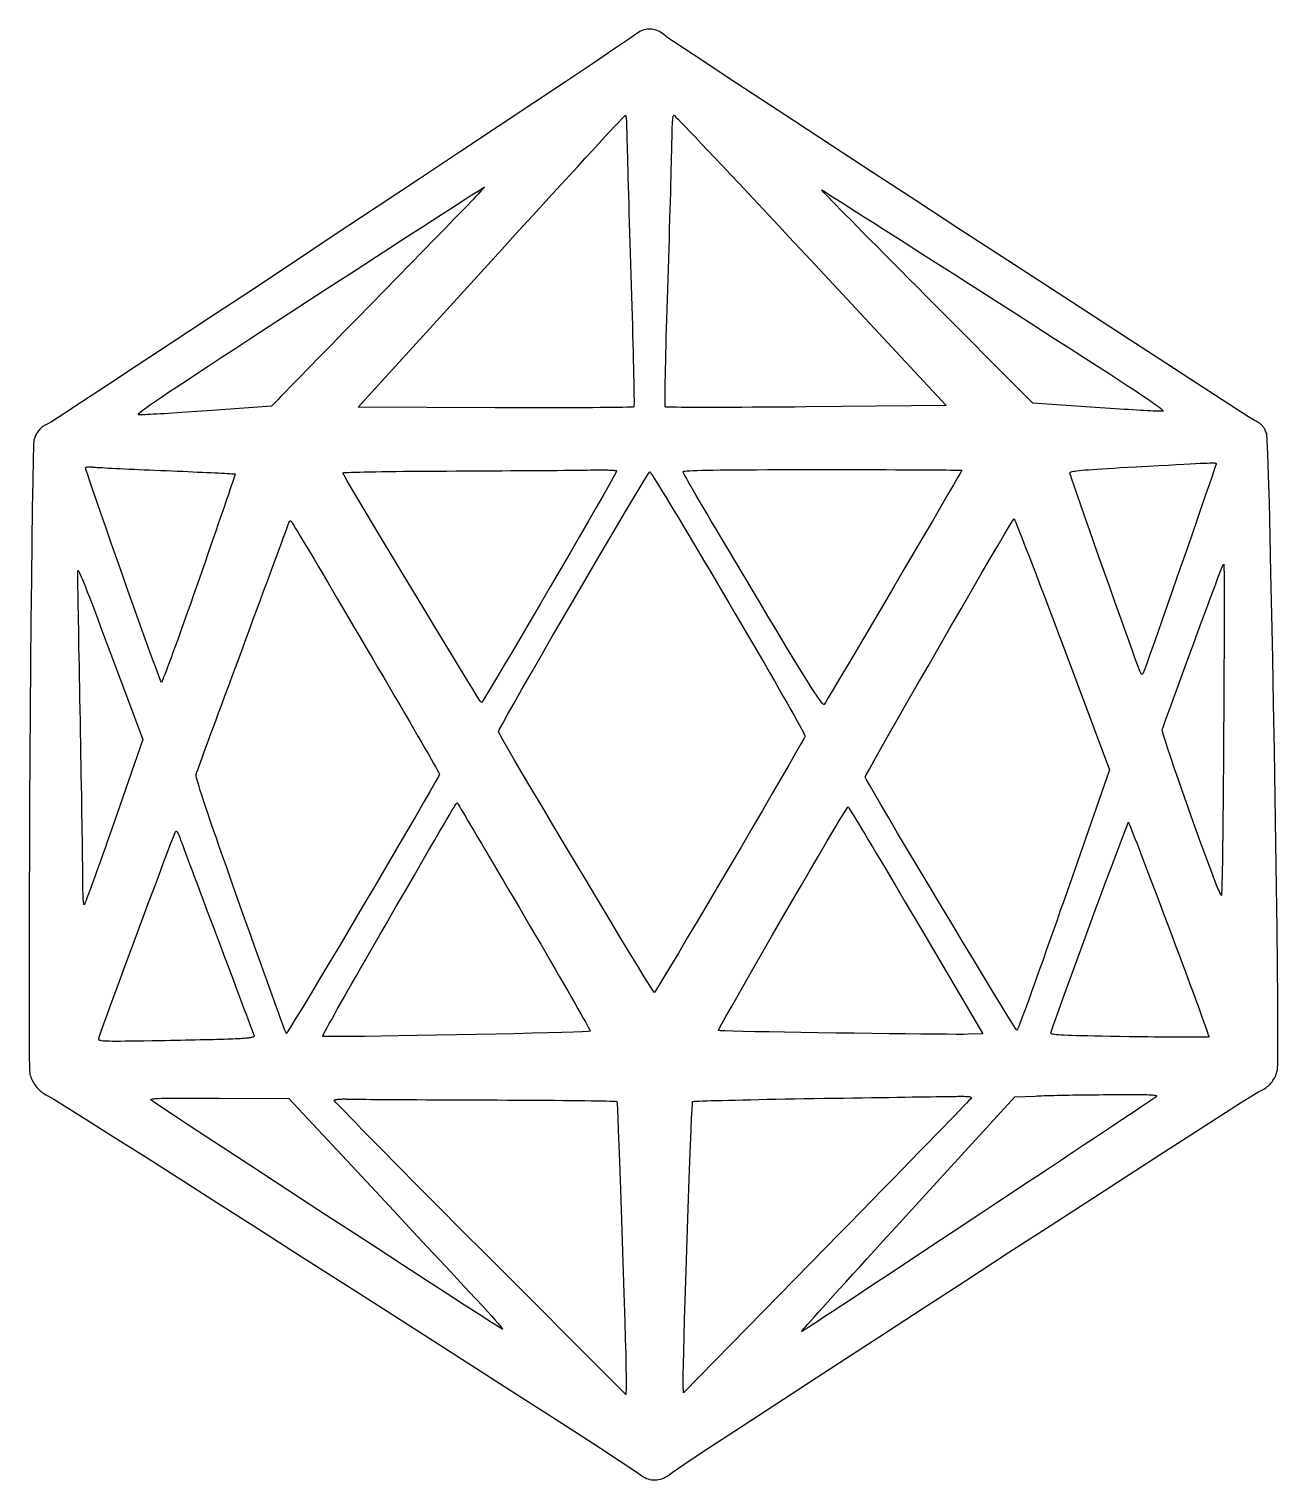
# Model space of a CAD drawing. Extents: x 6.9 to 34.9, y 5.6 to 38.1.
import ezdxf

# ---------------------------------------------------------------- set-up
doc = ezdxf.new("R2010")
doc.units = 0
doc.layers.get('0').update_dxf_attribs({"linetype": 'CONTINUOUS'})

msp = doc.modelspace()

# ---------------------------------------------------------------- linework, layer by layer
for points in [[(20.9291, 5.55574), (20.9679, 5.56111), (21.0068, 5.56966), (21.0456, 5.5814), (21.0842, 5.59633), (21.1228, 5.61444), (21.1611, 5.63574), (21.1991, 5.66022), (21.2368, 5.68789), (21.2742, 5.71874), (21.3932, 5.80245), (21.6823, 5.99585), (22.1225, 6.28667), (22.6949, 6.66266), (23.3808, 7.11156), (24.161, 7.6211), (25.0169, 8.17904), (25.9296, 8.7731), (26.88, 9.39104), (27.8494, 10.0206), (28.8188, 10.6495), (29.7694, 11.2655), (30.6823, 11.8563), (31.5387, 12.4097), (32.3195, 12.9134), (33.0059, 13.3551), (33.5792, 13.7227), (34.0202, 14.0038), (34.3103, 14.1862), (34.4305, 14.2575), (34.4635, 14.2722), (34.4952, 14.288), (34.5257, 14.3048), (34.555, 14.3227), (34.583, 14.3417), (34.6097, 14.3617), (34.6352, 14.3828), (34.6593, 14.405), (34.6822, 14.4283), (34.7038, 14.4527), (34.7241, 14.4782), (34.7431, 14.5047), (34.7608, 14.5324), (34.7771, 14.5612), (34.7922, 14.591), (34.8059, 14.622), (34.8183, 14.6541), (34.8293, 14.6873), (34.839, 14.7216), (34.8474, 14.757), (34.8546, 14.8965), (34.8577, 15.2178), (34.8571, 15.7006), (34.853, 16.3246), (34.8458, 17.0696), (34.8359, 17.9153), (34.8237, 18.8415), (34.8094, 19.828), (34.7934, 20.8544), (34.7761, 21.9005), (34.7578, 22.9462), (34.7389, 23.971), (34.7197, 24.9548), (34.7007, 25.8773), (34.682, 26.7182), (34.6641, 27.4574), (34.6474, 28.0745), (34.6321, 28.5493), (34.6187, 28.8615), (34.6074, 28.991), (34.5982, 29.0171), (34.5891, 29.0413), (34.5802, 29.0637), (34.5712, 29.0845), (34.562, 29.1038), (34.5526, 29.1217), (34.5428, 29.1384), (34.5324, 29.1541), (34.5214, 29.1688), (34.5096, 29.1827), (34.4969, 29.196), (34.4831, 29.2087), (34.4682, 29.2211), (34.452, 29.2333), (34.4343, 29.2454), (34.4151, 29.2575), (34.3943, 29.2699), (34.3716, 29.2826), (34.347, 29.2957), (34.3203, 29.3095), (34.1965, 29.3854), (33.9027, 29.5727), (33.4577, 29.8591), (32.8807, 30.2323), (32.1905, 30.6799), (31.4061, 31.1894), (30.5465, 31.7485), (29.6307, 32.3448), (28.6777, 32.966), (27.7063, 33.5996), (26.7356, 34.2332), (25.7846, 34.8546), (24.8722, 35.4512), (24.0174, 36.0107), (23.2391, 36.5208), (22.5564, 36.969), (21.9881, 37.3429), (21.5534, 37.6303), (21.271, 37.8186), (21.1601, 37.8955), (21.1259, 37.9254), (21.0916, 37.9526), (21.0573, 37.9771), (21.023, 37.9989), (20.9887, 38.0179), (20.9544, 38.0342), (20.9202, 38.0478), (20.886, 38.0586), (20.8519, 38.0667), (20.818, 38.072), (20.7841, 38.0746), (20.7504, 38.0745), (20.7168, 38.0716), (20.6834, 38.066), (20.6502, 38.0576), (20.6172, 38.0464), (20.5844, 38.0325), (20.5519, 38.0158), (20.5196, 37.9964), (20.4876, 37.9742), (20.3078, 37.8497), (19.9682, 37.6199), (19.487, 37.2968), (18.8823, 36.8925), (18.1724, 36.4191), (17.3754, 35.8885), (16.5094, 35.3129), (15.5927, 34.7042), (14.6435, 34.0745), (13.6799, 33.4359), (12.72, 32.8003), (11.7822, 32.18), (10.8846, 31.5868), (10.0452, 31.0328), (9.28245, 30.5301), (8.61436, 30.0907), (8.05916, 29.7267), (7.63502, 29.4501), (7.36013, 29.2729), (7.25266, 29.2073), (7.23497, 29.2012), (7.21733, 29.1936), (7.1998, 29.1845), (7.18243, 29.174), (7.16527, 29.1622), (7.14838, 29.1491), (7.1318, 29.1348), (7.1156, 29.1194), (7.09982, 29.1029), (7.08452, 29.0854), (7.06975, 29.0669), (7.05556, 29.0476), (7.04201, 29.0274), (7.02915, 29.0065), (7.01704, 28.9849), (7.00572, 28.9627), (6.99525, 28.94), (6.98569, 28.9167), (6.97708, 28.8931), (6.96947, 28.869), (6.95985, 28.7393), (6.94995, 28.426), (6.93991, 27.9497), (6.92986, 27.3306), (6.91994, 26.5892), (6.91029, 25.7459), (6.90104, 24.821), (6.89232, 23.8348), (6.88428, 22.8079), (6.87705, 21.7604), (6.87076, 20.7129), (6.86555, 19.6857), (6.86155, 18.6991), (6.85891, 17.7735), (6.85775, 16.9294), (6.85821, 16.1871), (6.86044, 15.5669), (6.86455, 15.0892), (6.8707, 14.7744), (6.87901, 14.643), (6.88859, 14.6108), (6.89961, 14.5792), (6.91201, 14.5482), (6.92577, 14.5179), (6.94084, 14.4883), (6.95717, 14.4594), (6.97473, 14.4314), (6.99348, 14.4042), (7.01337, 14.3778), (7.03437, 14.3524), (7.05643, 14.328), (7.07951, 14.3046), (7.10356, 14.2822), (7.12856, 14.261), (7.15445, 14.2409), (7.1812, 14.222), (7.20876, 14.2043), (7.2371, 14.1879), (7.26617, 14.1729), (7.29592, 14.1592), (7.41765, 14.0873), (7.71002, 13.9057), (8.15405, 13.6264), (8.73075, 13.2617), (9.42115, 12.8236), (10.2063, 12.3243), (11.0671, 11.776), (11.9848, 11.1908), (12.9402, 10.5808), (13.9144, 9.95815), (14.8884, 9.335), (15.8433, 8.72348), (16.76, 8.13575), (17.6196, 7.58392), (18.4032, 7.08015), (19.0916, 6.63658), (19.666, 6.26533), (20.1074, 5.97855), (20.3967, 5.78837), (20.5151, 5.70695), (20.5508, 5.67727), (20.587, 5.65078), (20.6237, 5.62748), (20.6609, 5.60736), (20.6984, 5.59043), (20.7363, 5.57668), (20.7745, 5.56612), (20.8129, 5.55875), (20.8515, 5.55456), (20.8902, 5.55355)], [(17.8081, 29.584), (17.5615, 29.5844), (17.3096, 29.5849), (14.2339, 29.5967), (17.2152, 32.869), (17.459, 33.1366), (17.6976, 33.3984), (17.9304, 33.6535), (18.1565, 33.9011), (18.3751, 34.1403), (18.5856, 34.3702), (18.787, 34.5901), (18.9786, 34.7991), (19.1596, 34.9962), (19.3293, 35.1807), (19.4868, 35.3517), (19.6314, 35.5083), (19.7622, 35.6497), (19.8785, 35.775), (19.9796, 35.8834), (20.0646, 35.974), (20.1327, 36.0459), (20.1831, 36.0984), (20.2152, 36.1305), (20.228, 36.1414), (20.2303, 36.1408), (20.2326, 36.1382), (20.2348, 36.1334), (20.2369, 36.1267), (20.2389, 36.1181), (20.2409, 36.1077), (20.2427, 36.0956), (20.2445, 36.0819), (20.2461, 36.0666), (20.2477, 36.0499), (20.2491, 36.0319), (20.2504, 36.0125), (20.2515, 35.992), (20.2526, 35.9704), (20.2534, 35.9478), (20.2542, 35.9243), (20.2548, 35.8999), (20.2552, 35.8748), (20.2554, 35.8491), (20.2555, 35.8228), (20.2564, 35.7862), (20.2577, 35.7312), (20.2596, 35.6586), (20.2619, 35.5694), (20.2647, 35.4644), (20.268, 35.3443), (20.2717, 35.2102), (20.2757, 35.0627), (20.2802, 34.9028), (20.285, 34.7313), (20.2902, 34.5491), (20.2957, 34.357), (20.3016, 34.1559), (20.3077, 33.9465), (20.3142, 33.7299), (20.3208, 33.5067), (20.3278, 33.2779), (20.335, 33.0443), (20.3423, 32.8068), (20.3499, 32.5662), (20.3574, 32.3265), (20.3646, 32.0919), (20.3715, 31.8631), (20.378, 31.6408), (20.3842, 31.4259), (20.3899, 31.219), (20.3952, 31.021), (20.4001, 30.8327), (20.4045, 30.6548), (20.4084, 30.488), (20.4119, 30.3332), (20.4148, 30.1911), (20.4171, 30.0625), (20.4189, 29.9481), (20.4202, 29.8488), (20.4208, 29.7653), (20.4208, 29.6983), (20.4201, 29.6487), (20.4188, 29.6172), (20.4168, 29.6045), (20.4042, 29.6022), (20.3717, 29.6001), (20.3202, 29.598), (20.2503, 29.5961), (20.163, 29.5943), (20.0591, 29.5926), (19.9393, 29.5911), (19.8045, 29.5897), (19.6554, 29.5884), (19.493, 29.5873), (19.318, 29.5864), (19.1311, 29.5856), (18.9333, 29.5849), (18.7254, 29.5844), (18.5081, 29.5841), (18.2822, 29.5839), (18.0486, 29.5839)], [(21.8951, 29.5929), (21.7434, 29.5932), (21.6063, 29.5938), (21.4845, 29.5946), (21.3787, 29.5957), (21.29, 29.597), (21.219, 29.5985), (21.1666, 29.6003), (21.1336, 29.6023), (21.1208, 29.6045), (21.1188, 29.6163), (21.1174, 29.6465), (21.1166, 29.6942), (21.1164, 29.7588), (21.1168, 29.8395), (21.1178, 29.9356), (21.1193, 30.0462), (21.1214, 30.1706), (21.1241, 30.3082), (21.1272, 30.458), (21.1308, 30.6194), (21.135, 30.7916), (21.1396, 30.9739), (21.1446, 31.1655), (21.1501, 31.3656), (21.1561, 31.5735), (21.1624, 31.7884), (21.1691, 32.0096), (21.1762, 32.2363), (21.1837, 32.4678), (21.1913, 32.7006), (21.1987, 32.9311), (21.2059, 33.1585), (21.2128, 33.382), (21.2194, 33.6006), (21.2258, 33.8135), (21.2319, 34.02), (21.2377, 34.219), (21.2431, 34.4099), (21.2481, 34.5917), (21.2528, 34.7636), (21.2571, 34.9247), (21.2609, 35.0743), (21.2643, 35.2113), (21.2673, 35.3351), (21.2697, 35.4447), (21.2716, 35.5393), (21.273, 35.618), (21.2739, 35.68), (21.2742, 35.7245), (21.2749, 35.7589), (21.2757, 35.7926), (21.2767, 35.8255), (21.2779, 35.8573), (21.2792, 35.8881), (21.2807, 35.9177), (21.2823, 35.946), (21.2841, 35.9728), (21.286, 35.9982), (21.288, 36.0219), (21.2901, 36.0439), (21.2923, 36.064), (21.2947, 36.0822), (21.2971, 36.0983), (21.2996, 36.1122), (21.3023, 36.1238), (21.305, 36.133), (21.3078, 36.1398), (21.3106, 36.1439), (21.3135, 36.1453), (21.3266, 36.1345), (21.3592, 36.1025), (21.4106, 36.0504), (21.4801, 35.9788), (21.5667, 35.8887), (21.6698, 35.7809), (21.7884, 35.6563), (21.9219, 35.5157), (22.0693, 35.36), (22.2299, 35.19), (22.403, 35.0066), (22.5876, 34.8106), (22.783, 34.603), (22.9883, 34.3844), (23.2029, 34.1558), (23.4258, 33.9181), (23.6563, 33.672), (23.8936, 33.4186), (24.1369, 33.1585), (24.3853, 32.8926), (27.4177, 29.636), (24.283, 29.6045), (24.0265, 29.6023), (23.7753, 29.6003), (23.5305, 29.5985), (23.2926, 29.597), (23.0627, 29.5957), (22.8415, 29.5946), (22.6299, 29.5938), (22.4286, 29.5932), (22.2384, 29.5929), (22.0603, 29.5927)], [(9.32267, 29.4267), (9.30968, 29.4275), (9.30287, 29.4324), (9.30924, 29.4451), (9.33007, 29.4665), (9.36663, 29.4975), (9.42017, 29.5389), (9.49198, 29.5916), (9.58331, 29.6564), (9.69543, 29.7341), (9.82963, 29.8257), (9.98715, 29.932), (10.1693, 30.0537), (10.3773, 30.1919), (10.6124, 30.3472), (10.876, 30.5206), (11.1692, 30.7129), (11.4933, 30.925), (11.8497, 31.1577), (12.2396, 31.4119), (12.6642, 31.6884), (13.1248, 31.988), (13.4451, 32.196), (13.7586, 32.3995), (14.0643, 32.5978), (14.3612, 32.7903), (14.6482, 32.9763), (14.9243, 33.1551), (15.1885, 33.3261), (15.4397, 33.4886), (15.6769, 33.6419), (15.8991, 33.7854), (16.1052, 33.9184), (16.2942, 34.0402), (16.465, 34.1502), (16.6167, 34.2477), (16.7481, 34.332), (16.8583, 34.4025), (16.9462, 34.4585), (17.0108, 34.4993), (17.051, 34.5242), (17.0658, 34.5327), (17.0665, 34.5316), (17.0651, 34.5285), (17.0616, 34.5233), (17.0562, 34.5162), (17.049, 34.5072), (17.04, 34.4965), (17.0292, 34.4841), (17.0169, 34.4702), (17.003, 34.4547), (16.9876, 34.4378), (16.9708, 34.4196), (16.9528, 34.4002), (16.9335, 34.3796), (16.9131, 34.3579), (16.8915, 34.3353), (16.8691, 34.3117), (16.8457, 34.2873), (16.8214, 34.2622), (16.7964, 34.2365), (16.7708, 34.2102), (16.6842, 34.1207), (16.5529, 33.9856), (16.3821, 33.8102), (16.1769, 33.5996), (15.9425, 33.3592), (15.6841, 33.0944), (15.4068, 32.8102), (15.1157, 32.5121), (14.8162, 32.2053), (14.5132, 31.8951), (14.212, 31.5867), (13.9177, 31.2855), (13.6355, 30.9967), (13.3706, 30.7255), (13.1281, 30.4774), (12.9132, 30.2575), (12.731, 30.0711), (12.5867, 29.9235), (12.4855, 29.82), (12.4326, 29.7658), (12.291, 29.6242), (10.8515, 29.518), (10.7336, 29.5093), (10.6177, 29.5009), (10.5039, 29.4929), (10.3928, 29.4852), (10.2848, 29.4779), (10.1802, 29.471), (10.0795, 29.4645), (9.98309, 29.4584), (9.89137, 29.4528), (9.80476, 29.4477), (9.72366, 29.4431), (9.64849, 29.439), (9.57966, 29.4354), (9.51757, 29.4325), (9.46264, 29.4301), (9.41527, 29.4283), (9.37588, 29.4271), (9.34488, 29.4266)], [(32.2332, 29.5062), (32.2015, 29.507), (32.1617, 29.5084), (32.1143, 29.5103), (32.0597, 29.5128), (31.9983, 29.5157), (31.9304, 29.5191), (31.8566, 29.523), (31.7771, 29.5273), (31.6924, 29.5321), (31.6029, 29.5374), (31.5089, 29.543), (31.411, 29.549), (31.3094, 29.5554), (31.2045, 29.5622), (31.0969, 29.5693), (30.9868, 29.5768), (30.8746, 29.5846), (30.7609, 29.5927), (29.3646, 29.6911), (26.9654, 32.0981), (26.7693, 32.2944), (26.5778, 32.4862), (26.3915, 32.673), (26.2111, 32.8542), (26.0372, 33.029), (25.8703, 33.197), (25.7112, 33.3575), (25.5603, 33.5098), (25.4184, 33.6533), (25.286, 33.7874), (25.1637, 33.9115), (25.0522, 34.0249), (24.9521, 34.1271), (24.864, 34.2173), (24.7884, 34.295), (24.7261, 34.3596), (24.6776, 34.4103), (24.6436, 34.4467), (24.6246, 34.468), (24.6213, 34.4737), (24.6388, 34.4632), (24.6813, 34.4366), (24.7476, 34.3948), (24.8368, 34.3382), (24.9479, 34.2677), (25.0798, 34.1839), (25.2314, 34.0874), (25.4019, 33.9788), (25.59, 33.859), (25.7948, 33.7284), (26.0153, 33.5878), (26.2504, 33.4378), (26.4992, 33.2792), (26.7605, 33.1124), (27.0333, 32.9383), (27.3167, 32.7575), (27.6095, 32.5706), (27.9109, 32.3783), (28.2196, 32.1813), (28.5347, 31.9801), (29.0012, 31.6817), (29.4295, 31.4075), (29.821, 31.1566), (30.1773, 30.928), (30.4996, 30.7208), (30.7896, 30.5339), (31.0487, 30.3664), (31.2783, 30.2173), (31.48, 30.0856), (31.6552, 29.9703), (31.8053, 29.8705), (31.9318, 29.7852), (32.0362, 29.7133), (32.12, 29.654), (32.1846, 29.6063), (32.2315, 29.569), (32.2621, 29.5414), (32.278, 29.5224), (32.2805, 29.511), (32.2712, 29.5062), (32.2566, 29.5059)], [(31.802, 23.6128), (31.7985, 23.6146), (31.7949, 23.6173), (31.7912, 23.621), (31.7875, 23.6257), (31.7836, 23.6314), (31.7795, 23.638), (31.7612, 23.6828), (31.7228, 23.7847), (31.6668, 23.9372), (31.5954, 24.1341), (31.5108, 24.369), (31.4153, 24.6355), (31.311, 24.9272), (31.2004, 25.2378), (31.0856, 25.5609), (30.9688, 25.8902), (30.8524, 26.2193), (30.7386, 26.5418), (30.6295, 26.8513), (30.5276, 27.1416), (30.435, 27.4062), (30.3539, 27.6388), (30.2867, 27.833), (30.2356, 27.9825), (30.2028, 28.0809), (30.1906, 28.1217), (30.1918, 28.1292), (30.197, 28.1362), (30.207, 28.1429), (30.2221, 28.1493), (30.2432, 28.1555), (30.2707, 28.1615), (30.3053, 28.1674), (30.3477, 28.1733), (30.3984, 28.1792), (30.458, 28.1852), (30.5272, 28.1913), (30.6066, 28.1976), (30.6967, 28.2043), (30.7982, 28.2112), (30.9118, 28.2185), (31.038, 28.2263), (31.1774, 28.2347), (31.3307, 28.2436), (31.4984, 28.2531), (31.6812, 28.2633), (31.946, 28.2779), (32.1834, 28.291), (32.3948, 28.3027), (32.5817, 28.3129), (32.7457, 28.3218), (32.8882, 28.3294), (33.0107, 28.3357), (33.1148, 28.3407), (33.202, 28.3446), (33.2736, 28.3474), (33.3314, 28.3491), (33.3766, 28.3497), (33.411, 28.3493), (33.4358, 28.348), (33.4528, 28.3458), (33.4633, 28.3426), (33.4688, 28.3387), (33.4709, 28.334), (33.4711, 28.3285), (33.4708, 28.3223), (33.46, 28.2868), (33.4289, 28.1937), (33.3798, 28.0492), (33.3148, 27.8594), (33.236, 27.6306), (33.1455, 27.3689), (33.0456, 27.0804), (32.9383, 26.7712), (32.8258, 26.4477), (32.7102, 26.1159), (32.5937, 25.7819), (32.4785, 25.452), (32.3666, 25.1323), (32.2603, 24.8289), (32.1616, 24.548), (32.0727, 24.2958), (31.9958, 24.0785), (31.933, 23.9021), (31.8864, 23.7729), (31.8582, 23.697), (31.853, 23.684), (31.8481, 23.6721), (31.8435, 23.6613), (31.8391, 23.6516), (31.8349, 23.643), (31.8308, 23.6354), (31.8269, 23.629), (31.8232, 23.6236), (31.8195, 23.6192), (31.8159, 23.6159), (31.8124, 23.6136), (31.8089, 23.6123), (31.8055, 23.6121)], [(9.80607, 23.4745), (9.76534, 23.5788), (9.70522, 23.7392), (9.62819, 23.9488), (9.53675, 24.2006), (9.43338, 24.4873), (9.32055, 24.8022), (9.20078, 25.138), (9.07652, 25.4878), (8.95029, 25.8445), (8.82455, 26.2011), (8.70181, 26.5505), (8.58453, 26.8857), (8.47522, 27.1997), (8.37636, 27.4854), (8.29043, 27.7359), (8.21993, 27.9439), (8.16733, 28.1026), (8.13513, 28.2049), (8.12581, 28.2437), (8.12742, 28.246), (8.12988, 28.2482), (8.13314, 28.2502), (8.13717, 28.2521), (8.14191, 28.2539), (8.14733, 28.2555), (8.15339, 28.257), (8.16004, 28.2583), (8.16725, 28.2594), (8.17497, 28.2604), (8.18317, 28.2612), (8.19179, 28.2618), (8.2008, 28.2622), (8.21017, 28.2625), (8.21983, 28.2625), (8.22977, 28.2623), (8.23993, 28.2619), (8.25027, 28.2613), (8.26075, 28.2605), (8.27133, 28.2594), (8.28642, 28.2575), (8.31133, 28.2552), (8.34561, 28.2526), (8.38882, 28.2497), (8.44052, 28.2465), (8.50025, 28.2431), (8.56758, 28.2394), (8.64205, 28.2354), (8.72323, 28.2313), (8.81066, 28.227), (8.90391, 28.2224), (9.00252, 28.2178), (9.10604, 28.213), (9.21405, 28.208), (9.32608, 28.203), (9.4417, 28.1979), (9.56046, 28.1927), (9.68191, 28.1874), (9.80561, 28.1821), (9.93111, 28.1768), (10.0567, 28.1715), (10.1797, 28.1662), (10.2995, 28.161), (10.4158, 28.1558), (10.5283, 28.1508), (10.6364, 28.1458), (10.7399, 28.141), (10.8382, 28.1363), (10.9311, 28.1319), (11.0181, 28.1276), (11.0988, 28.1236), (11.1729, 28.1199), (11.2398, 28.1164), (11.2993, 28.1133), (11.3509, 28.1104), (11.3942, 28.108), (11.4289, 28.1059), (11.4545, 28.1042), (11.4706, 28.1029), (11.4768, 28.1021), (11.4753, 28.0931), (11.4684, 28.069), (11.4563, 28.0304), (11.4394, 27.9779), (11.4178, 27.9121), (11.3916, 27.8336), (11.3612, 27.743), (11.3267, 27.6409), (11.2883, 27.5281), (11.2462, 27.4049), (11.2007, 27.2722), (11.152, 27.1305), (11.1002, 26.9804), (11.0456, 26.8225), (10.9884, 26.6574), (10.9288, 26.4858), (10.867, 26.3083), (10.8032, 26.1254), (10.7377, 25.9378), (10.6705, 25.7461), (10.6038, 25.5552), (10.5383, 25.3684), (10.4743, 25.1866), (10.4119, 25.0102), (10.3515, 24.84), (10.2931, 24.6765), (10.2371, 24.5202), (10.1837, 24.372), (10.1331, 24.2322), (10.0855, 24.1016), (10.0411, 23.9808), (10.0002, 23.8703), (9.96304, 23.7709), (9.92976, 23.683), (9.90063, 23.6073), (9.87585, 23.5445), (9.85567, 23.4951), (9.84031, 23.4597), (9.82998, 23.439), (9.82491, 23.4335)], [(16.9735, 23.0126), (16.9074, 23.1161), (16.8052, 23.2802), (16.6712, 23.4976), (16.5101, 23.7607), (16.3263, 24.062), (16.1243, 24.3943), (15.9086, 24.7498), (15.6837, 25.1213), (15.4542, 25.5013), (15.2245, 25.8823), (14.9991, 26.2568), (14.7825, 26.6174), (14.5793, 26.9566), (14.3938, 27.267), (14.2308, 27.5412), (14.0945, 27.7715), (13.9896, 27.9507), (13.9205, 28.0713), (13.8918, 28.1257), (13.899, 28.1286), (13.9227, 28.1316), (13.9623, 28.1345), (14.017, 28.1374), (14.0863, 28.1402), (14.1694, 28.143), (14.2657, 28.1457), (14.3747, 28.1483), (14.4956, 28.1508), (14.6277, 28.1532), (14.7706, 28.1555), (14.9234, 28.1577), (15.0856, 28.1597), (15.2565, 28.1616), (15.4354, 28.1633), (15.6218, 28.1648), (15.815, 28.1662), (16.0143, 28.1673), (16.219, 28.1682), (16.4286, 28.1689), (16.6384, 28.1701), (16.847, 28.1713), (17.0537, 28.1725), (17.2578, 28.1737), (17.4583, 28.1748), (17.6545, 28.176), (17.8455, 28.1772), (18.0307, 28.1784), (18.2091, 28.1796), (18.3799, 28.1807), (18.5424, 28.1819), (18.6958, 28.1831), (18.8392, 28.1843), (18.9718, 28.1855), (19.0929, 28.1866), (19.2015, 28.1878), (19.2971, 28.189), (19.3786, 28.1902), (19.4453, 28.1914), (19.4964, 28.1925), (19.5386, 28.193), (19.58, 28.1934), (19.6205, 28.1935), (19.6601, 28.1935), (19.6984, 28.1933), (19.7354, 28.193), (19.7709, 28.1925), (19.8048, 28.1919), (19.8369, 28.191), (19.8671, 28.1901), (19.8953, 28.189), (19.9212, 28.1877), (19.9448, 28.1863), (19.9659, 28.1848), (19.9843, 28.1831), (19.9999, 28.1813), (20.0125, 28.1794), (20.0221, 28.1774), (20.0284, 28.1752), (20.0313, 28.1729), (20.0124, 28.1306), (19.9526, 28.0193), (19.8564, 27.8469), (19.7284, 27.6208), (19.573, 27.3489), (19.3947, 27.0387), (19.1979, 26.698), (18.9871, 26.3344), (18.7669, 25.9555), (18.5417, 25.5692), (18.3159, 25.1829), (18.0941, 24.8044), (17.8807, 24.4414), (17.6802, 24.1015), (17.4971, 23.7924), (17.3358, 23.5217), (17.2009, 23.2972), (17.0968, 23.1265), (17.028, 23.0173), (16.9989, 22.9772)], [(20.8463, 16.5216), (20.7696, 16.6416), (20.652, 16.831), (20.4986, 17.0812), (20.3146, 17.3836), (20.1052, 17.7295), (19.8755, 18.1105), (19.6306, 18.5178), (19.3757, 18.9428), (19.1159, 19.377), (18.8564, 19.8116), (18.6024, 20.2382), (18.359, 20.648), (18.1313, 21.0324), (17.9245, 21.3829), (17.7438, 21.6908), (17.5943, 21.9475), (17.4811, 22.1444), (17.4094, 22.2729), (17.3844, 22.3243), (17.4087, 22.3789), (17.4782, 22.5098), (17.5881, 22.7085), (17.7332, 22.9664), (17.9086, 23.2749), (18.1093, 23.6254), (18.3304, 24.0094), (18.5667, 24.4183), (18.8133, 24.8436), (19.0653, 25.2766), (19.3175, 25.7089), (19.5652, 26.1318), (19.8031, 26.5367), (20.0264, 26.9151), (20.23, 27.2585), (20.409, 27.5582), (20.5584, 27.8057), (20.6731, 27.9924), (20.7482, 28.1098), (20.7786, 28.1493), (20.7879, 28.1384), (20.8083, 28.1085), (20.8394, 28.0605), (20.8808, 27.9951), (20.9318, 27.9131), (20.9922, 27.8152), (21.0613, 27.7023), (21.1388, 27.575), (21.2242, 27.4342), (21.317, 27.2806), (21.4167, 27.1149), (21.5228, 26.9381), (21.635, 26.7508), (21.7527, 26.5538), (21.8754, 26.3479), (22.0027, 26.1338), (22.1342, 25.9123), (22.2693, 25.6842), (22.4075, 25.4503), (22.5485, 25.2112), (22.6914, 24.9683), (22.8307, 24.7309), (22.966, 24.4997), (23.0968, 24.2755), (23.2229, 24.0589), (23.3437, 23.8507), (23.4588, 23.6517), (23.5679, 23.4624), (23.6706, 23.2838), (23.7663, 23.1164), (23.8548, 22.961), (23.9356, 22.8183), (24.0082, 22.6891), (24.0724, 22.5741), (24.1276, 22.474), (24.1735, 22.3895), (24.2096, 22.3213), (24.2356, 22.2702), (24.2511, 22.2369), (24.2555, 22.2221), (24.228, 22.1671), (24.156, 22.0374), (24.0444, 21.8413), (23.8981, 21.5871), (23.7221, 21.2834), (23.5213, 20.9384), (23.3006, 20.5606), (23.0651, 20.1583), (22.8197, 19.74), (22.5692, 19.314), (22.3186, 18.8888), (22.073, 18.4727), (21.8372, 18.0742), (21.6161, 17.7015), (21.4148, 17.3632), (21.2381, 17.0675), (21.0911, 16.8229), (20.9786, 16.6379), (20.9055, 16.5207), (20.877, 16.4797)], [(24.6634, 22.9434), (24.6455, 22.9604), (24.6219, 22.9878), (24.5921, 23.0266), (24.5558, 23.0774), (24.5123, 23.1411), (24.4612, 23.2184), (24.402, 23.3102), (24.3342, 23.4173), (24.2573, 23.5403), (24.1708, 23.6801), (24.0743, 23.8376), (23.9672, 24.0134), (23.849, 24.2084), (23.7194, 24.4233), (23.5777, 24.659), (23.4235, 24.9162), (23.2563, 25.1957), (23.0756, 25.4984), (22.9476, 25.7118), (22.8225, 25.9209), (22.7007, 26.125), (22.5824, 26.3235), (22.4682, 26.5155), (22.3584, 26.7004), (22.2535, 26.8776), (22.1538, 27.0462), (22.0598, 27.2057), (21.9718, 27.3553), (21.8903, 27.4943), (21.8157, 27.622), (21.7483, 27.7377), (21.6886, 27.8407), (21.637, 27.9303), (21.5938, 28.0059), (21.5596, 28.0666), (21.5346, 28.1119), (21.5193, 28.141), (21.5141, 28.1532), (21.5201, 28.1583), (21.5384, 28.1631), (21.5696, 28.1676), (21.6143, 28.1717), (21.673, 28.1755), (21.7465, 28.179), (21.8351, 28.1822), (21.9397, 28.1851), (22.0606, 28.1877), (22.1985, 28.1901), (22.354, 28.1922), (22.5276, 28.194), (22.72, 28.1956), (22.9318, 28.1969), (23.1634, 28.198), (23.4156, 28.1989), (23.6889, 28.1996), (23.9838, 28.2), (24.3009, 28.2003), (24.6409, 28.2004), (24.8963, 28.2004), (25.1462, 28.2002), (25.3897, 28.1999), (25.6261, 28.1995), (25.8546, 28.1991), (26.0743, 28.1985), (26.2844, 28.1979), (26.4841, 28.1971), (26.6725, 28.1963), (26.8489, 28.1955), (27.0124, 28.1946), (27.1621, 28.1936), (27.2974, 28.1926), (27.4172, 28.1915), (27.5209, 28.1905), (27.6076, 28.1893), (27.6764, 28.1882), (27.7266, 28.187), (27.7573, 28.1859), (27.7678, 28.1847), (27.7457, 28.1427), (27.6827, 28.0315), (27.5832, 27.8586), (27.4516, 27.6318), (27.2926, 27.3588), (27.1106, 27.0472), (26.9102, 26.7047), (26.6959, 26.3389), (26.4723, 25.9577), (26.2437, 25.5687), (26.0148, 25.1795), (25.79, 24.7978), (25.5739, 24.4314), (25.3711, 24.0878), (25.1859, 23.7749), (25.023, 23.5002), (24.8869, 23.2715), (24.782, 23.0964), (24.713, 22.9826), (24.6842, 22.9379), (24.6761, 22.9362)], [(12.6196, 15.5751), (12.6074, 15.6054), (12.5889, 15.6533), (12.5645, 15.7181), (12.5344, 15.7991), (12.4989, 15.8954), (12.4582, 16.0064), (12.4127, 16.1313), (12.3626, 16.2694), (12.3082, 16.4198), (12.2497, 16.5818), (12.1875, 16.7547), (12.1218, 16.9377), (12.0528, 17.13), (11.9809, 17.331), (11.9064, 17.5398), (11.8294, 17.7557), (11.7504, 17.978), (11.6694, 18.2058), (11.5869, 18.4384), (11.4812, 18.7361), (11.3821, 19.0158), (11.2895, 19.2778), (11.2034, 19.5225), (11.1236, 19.7502), (11.05, 19.9614), (10.9824, 20.1563), (10.9208, 20.3353), (10.8651, 20.4987), (10.8151, 20.6469), (10.7707, 20.7802), (10.7317, 20.899), (10.6982, 21.0037), (10.6699, 21.0945), (10.6467, 21.1718), (10.6285, 21.236), (10.6153, 21.2875), (10.6068, 21.3265), (10.603, 21.3534), (10.6037, 21.3686), (10.6094, 21.3848), (10.6216, 21.4187), (10.6401, 21.4696), (10.6645, 21.5367), (10.6947, 21.6193), (10.7303, 21.7166), (10.7711, 21.8279), (10.8167, 21.9525), (10.8671, 22.0895), (10.9218, 22.2383), (10.9805, 22.3981), (11.0432, 22.5682), (11.1094, 22.7477), (11.1788, 22.9361), (11.2513, 23.1324), (11.3266, 23.336), (11.4044, 23.5462), (11.4843, 23.7621), (11.5663, 23.9831), (11.6499, 24.2083), (11.7329, 24.4334), (11.8143, 24.654), (11.8938, 24.8694), (11.9712, 25.0788), (12.046, 25.2815), (12.1181, 25.4767), (12.1872, 25.6638), (12.253, 25.8419), (12.3152, 26.0104), (12.3736, 26.1685), (12.4278, 26.3154), (12.4776, 26.4506), (12.5228, 26.5731), (12.5629, 26.6823), (12.5979, 26.7774), (12.6273, 26.8578), (12.6509, 26.9226), (12.6685, 26.9712), (12.6797, 27.0027), (12.6843, 27.0165), (12.6867, 27.0216), (12.6891, 27.0263), (12.6916, 27.0306), (12.6942, 27.0344), (12.6968, 27.0379), (12.6994, 27.0409), (12.7021, 27.0434), (12.7048, 27.0456), (12.7076, 27.0472), (12.7103, 27.0485), (12.7132, 27.0493), (12.716, 27.0497), (12.7189, 27.0496), (12.7218, 27.0491), (12.7247, 27.0481), (12.7276, 27.0466), (12.7305, 27.0447), (12.7335, 27.0423), (12.7364, 27.0395), (12.7393, 27.0362), (12.7477, 27.024), (12.7667, 26.9938), (12.7959, 26.9463), (12.8347, 26.8822), (12.8828, 26.8023), (12.9397, 26.7074), (13.005, 26.5981), (13.0782, 26.4752), (13.1589, 26.3394), (13.2467, 26.1916), (13.3411, 26.0323), (13.4416, 25.8624), (13.5479, 25.6826), (13.6595, 25.4936), (13.7758, 25.2962), (13.8966, 25.091), (14.0214, 24.879), (14.1496, 24.6606), (14.2809, 24.4369), (14.4149, 24.2083), (14.5492, 23.9803), (14.6807, 23.7569), (14.8088, 23.5389), (14.9332, 23.327), (15.0534, 23.122), (15.1689, 22.9246), (15.2794, 22.7356), (15.3844, 22.5556), (15.4834, 22.3855), (15.5761, 22.226), (15.662, 22.0778), (15.7407, 21.9417), (15.8118, 21.8184), (15.8748, 21.7086), (15.9292, 21.6132), (15.9748, 21.5328), (16.0109, 21.4682), (16.0373, 21.4201), (16.0534, 21.3893), (16.0589, 21.3765), (16.0342, 21.3234), (15.9635, 21.1937), (15.8519, 20.9959), (15.7044, 20.7387), (15.5263, 20.4305), (15.3224, 20.0802), (15.0981, 19.6962), (14.8582, 19.2872), (14.608, 18.8618), (14.3524, 18.4286), (14.0967, 17.9962), (13.8458, 17.5733), (13.6049, 17.1684), (13.3791, 16.7902), (13.1734, 16.4473), (12.993, 16.1483), (12.8428, 15.9017), (12.7281, 15.7163), (12.6539, 15.6006), (12.6253, 15.5633)], [(28.9762, 15.6748), (28.9009, 15.7911), (28.786, 15.9748), (28.6363, 16.2176), (28.4569, 16.511), (28.2528, 16.8466), (28.029, 17.2163), (27.7905, 17.6115), (27.5423, 18.024), (27.2894, 18.4453), (27.0369, 18.8672), (26.7897, 19.2812), (26.5528, 19.6791), (26.3312, 20.0525), (26.1301, 20.3929), (25.9542, 20.6922), (25.8088, 20.9418), (25.6986, 21.1335), (25.6289, 21.2589), (25.6046, 21.3096), (25.6285, 21.3601), (25.6971, 21.487), (25.8054, 21.6818), (25.9484, 21.9359), (26.1213, 22.2408), (26.3191, 22.5879), (26.5369, 22.9687), (26.7698, 23.3747), (27.0127, 23.7973), (27.2609, 24.228), (27.5093, 24.6582), (27.7531, 25.0793), (27.9872, 25.483), (28.2069, 25.8605), (28.4071, 26.2034), (28.5829, 26.5031), (28.7294, 26.751), (28.8417, 26.9387), (28.9148, 27.0576), (28.9438, 27.0991), (28.9491, 27.0898), (28.9612, 27.0621), (28.9799, 27.017), (29.0049, 26.9551), (29.0359, 26.8771), (29.0726, 26.7838), (29.1147, 26.676), (29.1619, 26.5544), (29.214, 26.4197), (29.2707, 26.2727), (29.3316, 26.1141), (29.3966, 25.9446), (29.4652, 25.765), (29.5373, 25.5761), (29.6125, 25.3785), (29.6905, 25.173), (29.7711, 24.9604), (29.854, 24.7413), (29.9388, 24.5166), (30.0254, 24.287), (31.0834, 21.4709), (30.0608, 18.5525), (29.9777, 18.3141), (29.8961, 18.0808), (29.8163, 17.8535), (29.7386, 17.6328), (29.6632, 17.4195), (29.5905, 17.2144), (29.5207, 17.0183), (29.4541, 16.832), (29.391, 16.6561), (29.3317, 16.4915), (29.2764, 16.339), (29.2254, 16.1992), (29.179, 16.073), (29.1375, 15.9612), (29.1012, 15.8645), (29.0703, 15.7836), (29.0451, 15.7193), (29.0259, 15.6725), (29.013, 15.6438), (29.0067, 15.6341)], [(33.5747, 18.6686), (33.5433, 18.7373), (33.4964, 18.8512), (33.4362, 19.0049), (33.3645, 19.1929), (33.2834, 19.4096), (33.1948, 19.6496), (33.1007, 19.9073), (33.0031, 20.1771), (32.9039, 20.4537), (32.8052, 20.7313), (32.7089, 21.0046), (32.617, 21.2681), (32.5315, 21.5161), (32.4544, 21.7432), (32.3876, 21.9438), (32.3331, 22.1125), (32.2929, 22.2437), (32.269, 22.3319), (32.2633, 22.3715), (32.2734, 22.4021), (32.2989, 22.4745), (32.3384, 22.5844), (32.3902, 22.7273), (32.4527, 22.899), (32.5242, 23.0951), (32.6033, 23.3113), (32.6883, 23.5432), (32.7775, 23.7864), (32.8695, 24.0367), (32.9626, 24.2897), (33.0551, 24.541), (33.1455, 24.7863), (33.2322, 25.0213), (33.3136, 25.2415), (33.3881, 25.4428), (33.4541, 25.6206), (33.5099, 25.7707), (33.554, 25.8887), (33.5848, 25.9703), (33.5884, 25.9791), (33.592, 25.9876), (33.5956, 25.996), (33.5993, 26.004), (33.6029, 26.0118), (33.6065, 26.0193), (33.6101, 26.0264), (33.6135, 26.0332), (33.6169, 26.0396), (33.6202, 26.0456), (33.6234, 26.0511), (33.6265, 26.0561), (33.6294, 26.0607), (33.6321, 26.0647), (33.6346, 26.0682), (33.6369, 26.0711), (33.639, 26.0735), (33.6409, 26.0751), (33.6425, 26.0762), (33.6438, 26.0765), (33.645, 26.0642), (33.646, 26.028), (33.6468, 25.9689), (33.6476, 25.8877), (33.6482, 25.7855), (33.6487, 25.6633), (33.649, 25.522), (33.6492, 25.3627), (33.6493, 25.1861), (33.6492, 24.9934), (33.649, 24.7856), (33.6487, 24.5635), (33.6481, 24.3281), (33.6474, 24.0805), (33.6466, 23.8216), (33.6456, 23.5523), (33.6444, 23.2736), (33.6431, 22.9866), (33.6416, 22.6921), (33.6399, 22.3912), (33.638, 22.0895), (33.636, 21.7941), (33.6339, 21.5057), (33.6316, 21.2255), (33.6291, 20.9545), (33.6266, 20.6935), (33.624, 20.4436), (33.6213, 20.2058), (33.6186, 19.981), (33.6158, 19.7703), (33.613, 19.5746), (33.6102, 19.3948), (33.6073, 19.2321), (33.6045, 19.0873), (33.6017, 18.9615), (33.599, 18.8556), (33.5963, 18.7706), (33.5937, 18.7074), (33.5912, 18.6672), (33.5888, 18.6508)], [(8.09145, 18.4485), (8.08868, 18.4549), (8.08604, 18.4654), (8.08352, 18.4799), (8.08113, 18.4981), (8.07887, 18.5199), (8.07675, 18.5451), (8.07477, 18.5735), (8.07293, 18.6051), (8.07124, 18.6395), (8.06969, 18.6767), (8.06829, 18.7165), (8.06705, 18.7586), (8.06596, 18.803), (8.06503, 18.8495), (8.06426, 18.8979), (8.06366, 18.948), (8.06323, 18.9997), (8.06297, 19.0527), (8.06288, 19.1071), (8.06268, 19.171), (8.06208, 19.2535), (8.0611, 19.3536), (8.05976, 19.4705), (8.05809, 19.603), (8.05608, 19.7502), (8.05377, 19.9112), (8.05117, 20.085), (8.0483, 20.2705), (8.04518, 20.4669), (8.04182, 20.6732), (8.03824, 20.8883), (8.03446, 21.1113), (8.0305, 21.3413), (8.02637, 21.5772), (8.0221, 21.8181), (8.0177, 22.063), (8.01318, 22.3109), (8.00857, 22.5609), (8.00388, 22.812), (7.99922, 23.0612), (7.99469, 23.3053), (7.99031, 23.5438), (7.98607, 23.7756), (7.982, 24), (7.97811, 24.2161), (7.97441, 24.4233), (7.97091, 24.6205), (7.96762, 24.8071), (7.96455, 24.9821), (7.96172, 25.1449), (7.95914, 25.2944), (7.95682, 25.43), (7.95477, 25.5509), (7.953, 25.6561), (7.95152, 25.7448), (7.95036, 25.8163), (7.94951, 25.8698), (7.94899, 25.9044), (7.94882, 25.9192), (7.94967, 25.9333), (7.95247, 25.9408), (7.95755, 25.9409), (7.96527, 25.9326), (7.97598, 25.9152), (7.99002, 25.8877), (8.00774, 25.8494), (8.02949, 25.7992), (8.05562, 25.7364), (8.08648, 25.6601), (8.12241, 25.5695), (8.16376, 25.4636), (8.21088, 25.3416), (8.26411, 25.2026), (8.32382, 25.0459), (8.39033, 24.8704), (8.46401, 24.6754), (8.5452, 24.46), (8.63425, 24.2233), (8.73151, 23.9644), (9.41194, 22.1474), (8.76691, 20.2988), (8.71422, 20.1475), (8.66248, 19.9994), (8.61186, 19.8551), (8.56254, 19.715), (8.5147, 19.5796), (8.4685, 19.4494), (8.42414, 19.3249), (8.38178, 19.2066), (8.3416, 19.095), (8.30378, 18.9905), (8.2685, 18.8937), (8.23594, 18.805), (8.20626, 18.7249), (8.17965, 18.6539), (8.15629, 18.5925), (8.13635, 18.5412), (8.12001, 18.5004), (8.10744, 18.4707), (8.09883, 18.4525), (8.09434, 18.4463)], [(13.4919, 15.4928), (13.4434, 15.4965), (13.4458, 15.5064), (13.4575, 15.5322), (13.4782, 15.5732), (13.5074, 15.6288), (13.5448, 15.6983), (13.5901, 15.7812), (13.6428, 15.8766), (13.7026, 15.9841), (13.7692, 16.1029), (13.8421, 16.2324), (13.921, 16.372), (14.0055, 16.521), (14.0953, 16.6788), (14.1899, 16.8447), (14.2891, 17.018), (14.3924, 17.1982), (14.4994, 17.3846), (14.6099, 17.5765), (14.7234, 17.7733), (14.8396, 17.9743), (15.0844, 18.3969), (15.3031, 18.7744), (15.4971, 19.1092), (15.6678, 19.4039), (15.8169, 19.661), (15.9457, 19.8831), (16.0559, 20.0725), (16.1488, 20.232), (16.226, 20.3639), (16.289, 20.4709), (16.3392, 20.5553), (16.3782, 20.6198), (16.4074, 20.6669), (16.4283, 20.699), (16.4425, 20.7188), (16.4514, 20.7286), (16.4565, 20.7311), (16.4593, 20.7288), (16.4613, 20.7241), (16.464, 20.7196), (16.4707, 20.7094), (16.487, 20.6829), (16.5124, 20.6406), (16.5467, 20.5833), (16.5894, 20.5116), (16.6401, 20.4262), (16.6984, 20.3278), (16.764, 20.217), (16.8364, 20.0945), (16.9153, 19.961), (17.0003, 19.8172), (17.091, 19.6636), (17.1869, 19.5011), (17.2878, 19.3302), (17.3932, 19.1516), (17.5027, 18.966), (17.616, 18.7741), (17.7326, 18.5765), (17.8522, 18.374), (17.9743, 18.167), (18.0958, 17.9601), (18.2145, 17.7574), (18.3301, 17.5597), (18.4421, 17.3676), (18.5503, 17.1819), (18.6541, 17.0031), (18.7532, 16.8319), (18.8473, 16.6691), (18.9359, 16.5152), (19.0186, 16.3711), (19.095, 16.2373), (19.1648, 16.1145), (19.2276, 16.0035), (19.283, 15.9048), (19.3305, 15.8192), (19.3699, 15.7473), (19.4006, 15.6898), (19.4224, 15.6474), (19.4348, 15.6207), (19.4374, 15.6105), (19.3895, 15.6052), (19.2621, 15.5988), (19.064, 15.5916), (18.8042, 15.5836), (18.4915, 15.575), (18.1345, 15.5661), (17.7423, 15.5569), (17.3236, 15.5477), (16.8871, 15.5387), (16.4419, 15.5299), (15.9966, 15.5216), (15.5601, 15.514), (15.1412, 15.5071), (14.7487, 15.5013), (14.3916, 15.4966), (14.0785, 15.4932), (13.8183, 15.4914), (13.6198, 15.4912)], [(27.425, 15.5422), (27.1568, 15.5439), (26.848, 15.5466), (26.5059, 15.5501), (26.1379, 15.5543), (25.7512, 15.5591), (25.3532, 15.5645), (24.9512, 15.5702), (24.5524, 15.5762), (24.1642, 15.5825), (23.7939, 15.5888), (23.4488, 15.595), (23.1362, 15.6012), (22.8634, 15.6071), (22.6378, 15.6127), (22.4665, 15.6178), (22.357, 15.6223), (22.3165, 15.6263), (22.3335, 15.6664), (22.3901, 15.7737), (22.4818, 15.9405), (22.6044, 16.1595), (22.7534, 16.4231), (22.9246, 16.7238), (23.1136, 17.0542), (23.3161, 17.4067), (23.5278, 17.7739), (23.7442, 18.1484), (23.9611, 18.5225), (24.1742, 18.8888), (24.379, 19.2399), (24.5713, 19.5682), (24.7468, 19.8663), (24.901, 20.1266), (25.0297, 20.3417), (25.1285, 20.5042), (25.1931, 20.6064), (25.2191, 20.641), (25.2264, 20.6314), (25.2435, 20.6054), (25.2698, 20.5637), (25.3049, 20.5069), (25.3486, 20.4358), (25.4003, 20.3509), (25.4597, 20.2529), (25.5263, 20.1426), (25.5998, 20.0205), (25.6798, 19.8873), (25.7658, 19.7437), (25.8574, 19.5904), (25.9543, 19.4279), (26.056, 19.2571), (26.1621, 19.0785), (26.2723, 18.8928), (26.3861, 18.7007), (26.5031, 18.5028), (26.6229, 18.2998), (26.7452, 18.0923), (28.2397, 15.5555), (27.9133, 15.5437), (27.8106, 15.542), (27.6454, 15.5415)], [(32.9574, 15.475), (32.8716, 15.4753), (32.7781, 15.4758), (32.6773, 15.4765), (32.5698, 15.4773), (32.4561, 15.4783), (32.3365, 15.4795), (32.2116, 15.4807), (32.0819, 15.4821), (31.9478, 15.4836), (31.8097, 15.4852), (31.6683, 15.4869), (31.5239, 15.4886), (31.3023, 15.4921), (31.0997, 15.4954), (30.9151, 15.4986), (30.7479, 15.5017), (30.5971, 15.5049), (30.462, 15.508), (30.3418, 15.5112), (30.2356, 15.5145), (30.1427, 15.5179), (30.0622, 15.5215), (29.9935, 15.5253), (29.9355, 15.5294), (29.8876, 15.5337), (29.8489, 15.5383), (29.8187, 15.5434), (29.7961, 15.5488), (29.7803, 15.5546), (29.7705, 15.5609), (29.766, 15.5677), (29.7658, 15.5751), (29.7804, 15.6237), (29.8178, 15.7331), (29.8754, 15.8964), (29.9507, 16.1068), (30.0413, 16.3574), (30.1445, 16.6414), (30.2579, 16.952), (30.3789, 17.2823), (30.5049, 17.6256), (30.6335, 17.9748), (30.7622, 18.3233), (30.8883, 18.6641), (31.0095, 18.9904), (31.123, 19.2955), (31.2265, 19.5723), (31.3174, 19.8142), (31.3931, 20.0142), (31.4512, 20.1656), (31.4891, 20.2614), (31.5042, 20.2949), (31.509, 20.2869), (31.5195, 20.2634), (31.5355, 20.2249), (31.5569, 20.1722), (31.5833, 20.1058), (31.6146, 20.0264), (31.6504, 19.9346), (31.6906, 19.8309), (31.7348, 19.7162), (31.783, 19.5908), (31.8348, 19.4556), (31.8899, 19.3111), (31.9482, 19.1579), (32.0095, 18.9967), (32.0734, 18.8281), (32.1397, 18.6526), (32.2082, 18.4711), (32.2787, 18.284), (32.3509, 18.092), (32.4246, 17.8957), (32.4982, 17.6998), (32.5701, 17.5081), (32.6401, 17.321), (32.708, 17.1393), (32.7736, 16.9636), (32.8365, 16.7945), (32.8966, 16.6326), (32.9536, 16.4787), (33.0072, 16.3333), (33.0573, 16.197), (33.1036, 16.0706), (33.1458, 15.9547), (33.1838, 15.8499), (33.2172, 15.7568), (33.2459, 15.6761), (33.2696, 15.6084), (33.288, 15.5544), (33.301, 15.5147), (33.3082, 15.4899), (33.3095, 15.4807), (33.3024, 15.4791), (33.2838, 15.4778), (33.2542, 15.4767), (33.2141, 15.4759), (33.1638, 15.4753), (33.104, 15.475), (33.035, 15.4749)], [(8.73056, 15.3844), (8.66106, 15.3853), (8.6027, 15.3868), (8.55455, 15.3891), (8.51566, 15.3922), (8.48509, 15.3961), (8.46189, 15.4008), (8.44513, 15.4064), (8.43385, 15.413), (8.42711, 15.4205), (8.42398, 15.429), (8.4235, 15.4386), (8.42473, 15.4493), (8.44027, 15.5005), (8.47817, 15.611), (8.53594, 15.7739), (8.61109, 15.9826), (8.70115, 16.2304), (8.80363, 16.5107), (8.91604, 16.8167), (9.0359, 17.1418), (9.16073, 17.4792), (9.28804, 17.8224), (9.41536, 18.1646), (9.54019, 18.4992), (9.66005, 18.8194), (9.77246, 19.1186), (9.87494, 19.3901), (9.96499, 19.6272), (10.0401, 19.8232), (10.0979, 19.9715), (10.1358, 20.0654), (10.1514, 20.0982), (10.1538, 20.098), (10.1563, 20.0973), (10.1589, 20.0962), (10.1616, 20.0946), (10.1644, 20.0927), (10.1672, 20.0904), (10.1701, 20.0878), (10.173, 20.0849), (10.1759, 20.0816), (10.1789, 20.078), (10.1818, 20.0742), (10.1848, 20.0702), (10.1877, 20.0659), (10.1906, 20.0614), (10.1934, 20.0567), (10.1962, 20.0519), (10.1989, 20.0469), (10.2015, 20.0418), (10.204, 20.0366), (10.2064, 20.0313), (10.2115, 20.0182), (10.2217, 19.9911), (10.237, 19.9505), (10.257, 19.897), (10.2816, 19.8313), (10.3105, 19.7539), (10.3436, 19.6655), (10.3806, 19.5665), (10.4213, 19.4577), (10.4655, 19.3396), (10.513, 19.2128), (10.5635, 19.0779), (10.6169, 18.9354), (10.6729, 18.786), (10.7313, 18.6304), (10.7919, 18.4689), (10.8545, 18.3023), (10.9189, 18.1312), (10.9848, 17.9561), (11.052, 17.7777), (11.1193, 17.5992), (11.1852, 17.4242), (11.2496, 17.2532), (11.3122, 17.0868), (11.3728, 16.9256), (11.4312, 16.7701), (11.4872, 16.621), (11.5406, 16.4789), (11.5911, 16.3442), (11.6386, 16.2177), (11.6828, 16.0999), (11.7235, 15.9913), (11.7605, 15.8927), (11.7936, 15.8045), (11.8225, 15.7273), (11.8471, 15.6618), (11.8671, 15.6086), (11.8824, 15.5681), (11.8926, 15.541), (11.8977, 15.5279), (11.9007, 15.52), (11.9025, 15.5127), (11.9031, 15.5059), (11.9021, 15.4997), (11.8995, 15.4939), (11.8951, 15.4887), (11.8888, 15.4838), (11.8803, 15.4793), (11.8695, 15.4752), (11.8564, 15.4714), (11.8406, 15.4678), (11.8221, 15.4645), (11.8006, 15.4613), (11.7761, 15.4584), (11.7483, 15.4555), (11.7172, 15.4527), (11.6825, 15.4499), (11.6441, 15.4471), (11.6018, 15.4443), (11.5555, 15.4414), (11.521, 15.4396), (11.4782, 15.4376), (11.4275, 15.4356), (11.3693, 15.4335), (11.3041, 15.4313), (11.2323, 15.4291), (11.1545, 15.4268), (11.0711, 15.4245), (10.9826, 15.4221), (10.8893, 15.4198), (10.7919, 15.4174), (10.6906, 15.4151), (10.5861, 15.4127), (10.4788, 15.4105), (10.3691, 15.4082), (10.2575, 15.406), (10.1444, 15.4039), (10.0304, 15.4019), (9.9159, 15.4), (9.80131, 15.3981), (9.60862, 15.3948), (9.43463, 15.3918), (9.2784, 15.3893), (9.13898, 15.3872), (9.01543, 15.3857), (8.90681, 15.3846), (8.81217, 15.3842)], [(17.463, 8.93603), (17.3959, 8.97644), (17.2257, 9.08441), (16.9639, 9.25249), (16.6219, 9.4732), (16.2112, 9.73906), (15.7433, 10.0426), (15.2297, 10.3764), (14.6816, 10.7329), (14.1107, 11.1046), (13.5284, 11.4842), (12.9461, 11.8641), (12.3753, 12.2368), (11.8275, 12.5949), (11.314, 12.931), (10.8464, 13.2374), (10.436, 13.5069), (10.0944, 13.7318), (9.83308, 13.9047), (9.66338, 14.0182), (9.59679, 14.0648), (9.59183, 14.0716), (9.59151, 14.0778), (9.59649, 14.0835), (9.6074, 14.0886), (9.62488, 14.0932), (9.64957, 14.0973), (9.68212, 14.1009), (9.72316, 14.1041), (9.77333, 14.1068), (9.83327, 14.1091), (9.90363, 14.1109), (9.98504, 14.1124), (10.0781, 14.1135), (10.1836, 14.1142), (10.302, 14.1146), (10.434, 14.1146), (10.5803, 14.1144), (10.7415, 14.1139), (10.9182, 14.1131), (11.111, 14.112), (12.6843, 14.1002), (14.7413, 11.8977), (15.1257, 11.4862), (15.4732, 11.1144), (15.7854, 10.7801), (16.0642, 10.4815), (16.3115, 10.2164), (16.529, 9.98309), (16.7185, 9.77943), (16.8819, 9.60349), (17.021, 9.4533), (17.1376, 9.32688), (17.2334, 9.22226), (17.3103, 9.13747), (17.3702, 9.07053), (17.4148, 9.01946), (17.4459, 8.98231), (17.4654, 8.95708), (17.475, 8.94181), (17.4766, 8.93453), (17.472, 8.93326)], [(16.9556, 10.7531), (16.6881, 11.0209), (16.4264, 11.2832), (16.1715, 11.5391), (15.9241, 11.7878), (15.6852, 12.0283), (15.4556, 12.2599), (15.2361, 12.4816), (15.0277, 12.6925), (14.8312, 12.8918), (14.6474, 13.0786), (14.4772, 13.252), (14.3215, 13.4111), (14.181, 13.5551), (14.0568, 13.683), (13.9496, 13.794), (13.8603, 13.8873), (13.7897, 13.9619), (13.7387, 14.0169), (13.7082, 14.0515), (13.699, 14.0648), (13.7016, 14.0677), (13.7058, 14.0705), (13.7115, 14.0731), (13.7186, 14.0756), (13.7271, 14.078), (13.7368, 14.0802), (13.7478, 14.0822), (13.76, 14.0841), (13.7733, 14.0859), (13.7875, 14.0874), (13.8027, 14.0888), (13.8188, 14.09), (13.8357, 14.091), (13.8533, 14.0918), (13.8716, 14.0925), (13.8905, 14.0929), (13.9098, 14.0931), (13.9297, 14.0931), (13.9499, 14.0928), (13.9704, 14.0923), (14, 14.0912), (14.048, 14.09), (14.1136, 14.0888), (14.1961, 14.0877), (14.2945, 14.0865), (14.408, 14.0854), (14.5358, 14.0842), (14.677, 14.0832), (14.8308, 14.0821), (14.9965, 14.081), (15.173, 14.08), (15.3597, 14.079), (15.5557, 14.0781), (15.7601, 14.0772), (15.9721, 14.0763), (16.1908, 14.0755), (16.4155, 14.0747), (16.6453, 14.074), (16.8794, 14.0733), (17.1169, 14.0727), (17.3536, 14.0715), (17.5854, 14.0702), (17.8114, 14.0689), (18.031, 14.0675), (18.2432, 14.066), (18.4475, 14.0645), (18.643, 14.063), (18.8289, 14.0613), (19.0045, 14.0597), (19.169, 14.0579), (19.3216, 14.0561), (19.4617, 14.0543), (19.5883, 14.0523), (19.7008, 14.0504), (19.7983, 14.0483), (19.8801, 14.0462), (19.9455, 14.0441), (19.9937, 14.0419), (20.0239, 14.0396), (20.0353, 14.0373), (20.0401, 13.9892), (20.0474, 13.8581), (20.0567, 13.653), (20.0679, 13.383), (20.0806, 13.0571), (20.0945, 12.6845), (20.1093, 12.2741), (20.1248, 11.835), (20.1405, 11.3763), (20.1562, 10.907), (20.1717, 10.4362), (20.1865, 9.97302), (20.2004, 9.52641), (20.2132, 9.10548), (20.2244, 8.71928), (20.2339, 8.37687), (20.2412, 8.08731), (20.2462, 7.85965), (20.2484, 7.70296), (20.2477, 7.6263), (20.2359, 7.47291)], [(21.522, 7.67743), (21.5212, 7.75796), (21.5234, 7.91689), (21.5282, 8.14533), (21.5354, 8.43438), (21.5447, 8.77514), (21.5557, 9.1587), (21.5683, 9.57616), (21.582, 10.0186), (21.5967, 10.4772), (21.612, 10.9429), (21.6276, 11.4069), (21.6432, 11.8603), (21.6586, 12.2942), (21.6734, 12.6997), (21.6874, 13.0679), (21.7002, 13.3898), (21.7116, 13.6566), (21.7213, 13.8594), (21.729, 13.9893), (21.7344, 14.0373), (21.7451, 14.0392), (21.7734, 14.0414), (21.8185, 14.0438), (21.8796, 14.0465), (21.9561, 14.0494), (22.0472, 14.0525), (22.1523, 14.0557), (22.2705, 14.0591), (22.4012, 14.0626), (22.5436, 14.0663), (22.6971, 14.07), (22.8609, 14.0738), (23.0343, 14.0776), (23.2165, 14.0815), (23.4069, 14.0854), (23.6048, 14.0893), (23.8093, 14.0931), (24.0199, 14.0969), (24.2357, 14.1005), (24.4561, 14.1041), (24.6784, 14.1076), (24.8986, 14.1111), (25.1161, 14.1145), (25.3299, 14.1177), (25.5392, 14.1209), (25.7433, 14.124), (25.9412, 14.127), (26.1322, 14.1298), (26.3154, 14.1325), (26.49, 14.1351), (26.6552, 14.1375), (26.8102, 14.1398), (26.9541, 14.1419), (27.0862, 14.1439), (27.2055, 14.1456), (27.3113, 14.1472), (27.4028, 14.1485), (27.4791, 14.1497), (27.5394, 14.1506), (27.5829, 14.1513), (27.6328, 14.1524), (27.6787, 14.1531), (27.7207, 14.1535), (27.759, 14.1536), (27.7937, 14.1534), (27.825, 14.1529), (27.8529, 14.152), (27.8777, 14.1508), (27.8994, 14.1493), (27.9182, 14.1474), (27.9343, 14.1452), (27.9477, 14.1426), (27.9586, 14.1396), (27.9671, 14.1362), (27.9734, 14.1325), (27.9776, 14.1284), (27.9799, 14.1239), (27.9803, 14.1191), (27.979, 14.1138), (27.9762, 14.1081), (27.9632, 14.0925), (27.9293, 14.0559), (27.8756, 13.9991), (27.8027, 13.9229), (27.7116, 13.8282), (27.6031, 13.7159), (27.4781, 13.5869), (27.3375, 13.442), (27.182, 13.2821), (27.0126, 13.1081), (26.8301, 12.9208), (26.6353, 12.721), (26.4292, 12.5098), (26.2125, 12.2878), (25.9862, 12.0561), (25.751, 11.8154), (25.5079, 11.5667), (25.2577, 11.3107), (25.0012, 11.0484), (24.7393, 10.7807), (21.5338, 7.50438)], [(24.1761, 8.88191), (24.1804, 8.88778), (24.1859, 8.89491), (24.1886, 8.90063), (24.1966, 8.91108), (24.22, 8.93841), (24.2583, 8.98195), (24.3108, 9.041), (24.3769, 9.11486), (24.4559, 9.20286), (24.5473, 9.3043), (24.6504, 9.41848), (24.7646, 9.54472), (24.8892, 9.68234), (25.0237, 9.83063), (25.1673, 9.98891), (25.3195, 10.1565), (25.4797, 10.3327), (25.6471, 10.5168), (25.8213, 10.7081), (26.0015, 10.906), (26.1871, 11.1097), (26.3775, 11.3185), (26.5721, 11.5319), (28.9556, 14.1395), (29.4157, 14.1592), (29.457, 14.1615), (29.505, 14.1638), (29.5592, 14.166), (29.6194, 14.1681), (29.6849, 14.1702), (29.7555, 14.1722), (29.8307, 14.1741), (29.91, 14.1759), (29.9931, 14.1777), (30.0795, 14.1794), (30.1687, 14.1809), (30.2605, 14.1824), (30.3543, 14.1838), (30.4497, 14.1851), (30.5463, 14.1863), (30.6436, 14.1874), (30.7413, 14.1884), (30.839, 14.1893), (30.9361, 14.19), (31.0323, 14.1907), (31.1721, 14.1917), (31.3004, 14.1925), (31.4177, 14.1931), (31.5244, 14.1933), (31.6208, 14.1933), (31.7075, 14.193), (31.7848, 14.1923), (31.8532, 14.1913), (31.9131, 14.1899), (31.9649, 14.1882), (32.0091, 14.1861), (32.046, 14.1836), (32.0762, 14.1807), (32.1001, 14.1773), (32.118, 14.1735), (32.1304, 14.1693), (32.1377, 14.1645), (32.1404, 14.1593), (32.1388, 14.1536), (32.1335, 14.1474), (32.1161, 14.1343), (32.0738, 14.1049), (32.0077, 14.0598), (31.9189, 13.9998), (31.8083, 13.9255), (31.677, 13.8376), (31.5261, 13.7367), (31.3565, 13.6236), (31.1692, 13.4989), (30.9654, 13.3632), (30.746, 13.2174), (30.512, 13.062), (30.2645, 12.8977), (30.0045, 12.7251), (29.7331, 12.5451), (29.4512, 12.3582), (29.1599, 12.1651), (28.8602, 11.9665), (28.5531, 11.7631), (28.2397, 11.5555), (27.6002, 11.1324), (27.031, 10.7559), (26.5282, 10.4233), (26.0876, 10.1319), (25.7052, 9.87905), (25.377, 9.66208), (25.0988, 9.47832), (24.8666, 9.32512), (24.6763, 9.19982), (24.5239, 9.09975), (24.4054, 9.02224), (24.3165, 8.96463), (24.2533, 8.92426), (24.2118, 8.89847), (24.1878, 8.88459), (24.1772, 8.87996)]]:
    msp.add_lwpolyline(points, close=True)

doc.saveas('drawing.dxf')
